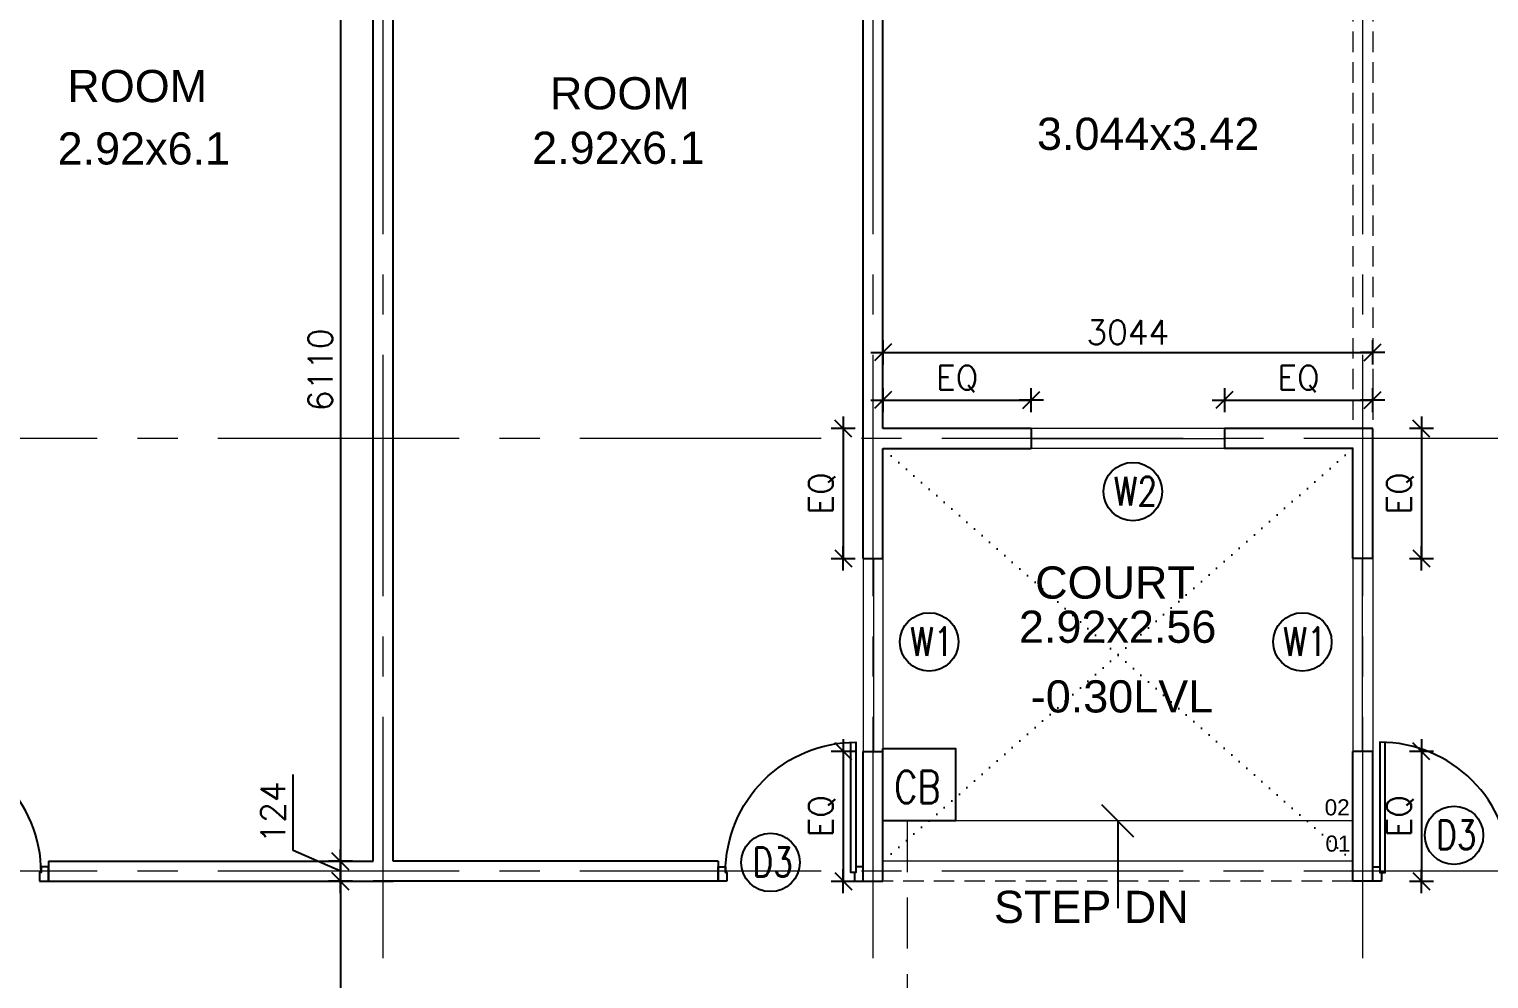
# Model space of a CAD drawing. Header units: inches. Extents: x -234845 to -176446, y -524542 to -442800.
# Drawn here: x -204083 to -195010, y -502569 to -496665 of the extents above; entities that cross this region are included whole.
import ezdxf

# ---------------------------------------------------------------- set-up
doc = ezdxf.new("R2010")
doc.units = ezdxf.units.IN
doc.header["$MEASUREMENT"] = 0
doc.header["$PDMODE"] = 34
doc.header["$PDSIZE"] = -10
for name, pattern in [('CENTER2', [1.125, 0.75, -0.125, 0.125, -0.125]), ('DASHED', [19.05, 12.7, -6.35]), ('DOT2', [0.125, 0, -0.125])]:
    doc.linetypes.add(name, pattern=pattern)
for name, color, linetype in [('ADOOR', 14, 'Continuous'), ('arrow', 23, 'Continuous'), ('Dim dotted', 30, 'Continuous'), ('DOOR', 34, 'Continuous'), ('GFRG PANELS', 4, 'Continuous'), ('STEPS', 161, 'Continuous'), ('win tag', 144, 'Continuous')]:
    doc.layers.add(name, color=color, linetype=linetype)
for name, color, linetype, lineweight in [('DIM', 20, 'Continuous', 25), ('Grid', 254, 'Continuous', 15), ('TEXT', 32, 'Continuous', 18), ('win', 14, 'Continuous', 13)]:
    doc.layers.add(name, color=color, linetype=linetype, lineweight=lineweight)
doc.styles.add('RMTXT', font='romans.shx')
doc.styles.get("Standard").update_dxf_attribs({"font": 'arial.ttf'})
doc.styles.add('style1', font='romans.shx', dxfattribs={"width": 0.8})
doc.dimstyles.new('ELEV-DIM', dxfattribs={"dimtxt": 150, "dimasz": 1, "dimexe": 100, "dimexo": 150, "dimgap": 50, "dimtad": 1, "dimdec": 0, "dimzin": 0, "dimdsep": 46, "dimtxsty": 'RMTXT', "dimblk": 'ARH4', "dimcen": 0.09375, "dimdle": 100, "dimse1": 1, "dimse2": 1, "dimclrd": 256, "dimclre": 256, "dimclrt": 151, "dimadec": 0, "dimazin": 0, "dimtfac": 50, "dimtdec": 0, "dimtofl": 0, "dimtmove": 2, "dimatfit": 3, "dimldrblk": 'OBLIQUE', "dimfxl": 1, "dimtolj": 1, "dimtzin": 0, "dimlwd": -1, "dimlwe": -1, "dimarcsym": 0})

# ---------------------------------------------------------------- blocks, each defined once
blk = doc.blocks.new('D1000')
at = {"layer": 'DOOR'}
for points in [[(0, 940), (0, 1000), (100, 1000), (100, 950), (60, 950), (60, 940)], [(0, 60), (0, 0), (100, 0), (100, 50), (60, 50), (60, 60)]]:
    blk.add_lwpolyline(points, close=True, dxfattribs=at)
blk.add_lwpolyline([(60, 950, -0.414214), (960, 50), (60, 50), (60, 85), (959, 85)], format="xyb", dxfattribs=at)
blk = doc.blocks.new('W')
at = {"layer": 'win'}
for p, q in [((600, 124), (-600, 124)), ((600, 59), (-600, 59)), ((600, 0), (-600, 0))]:
    blk.add_line(p, q, dxfattribs=at)
blk = doc.blocks.new('ARH4')
for p, q in [((0, -75), (0, 75)), ((-53.033, -53.033), (53.033, 53.033)), ((75, 0), (-75, 0))]:
    blk.add_line(p, q)
blk = doc.blocks.new('*D491')
at = {"layer": 'DEFPOINTS', "color": 0, "transparency": 16777216}
for p in [(-195683.8, -499147.7), (-195683.8, -499954.7), (-195428.9, -499954.7)]:
    blk.add_point(p, dxfattribs=at)
at = {"layer": 'Dim dotted', "transparency": 16777216}
blk.add_line((-195428.9, -499148.7), (-195428.9, -499953.7), dxfattribs=at)
for p, rotation in [((-195428.9, -499147.7), 90), ((-195428.9, -499954.7), 270)]:
    blk.add_blockref('ARH4', p, dxfattribs=dict(at, rotation=rotation))
at = {"layer": 'Dim dotted', "color": 151, "transparency": 16777216, "insert": (-195561.1, -499551.2), "char_height": 150, "attachment_point": 5, "rotation": 90, "style": 'RMTXT'}
blk.add_mtext('\\A1;EQ', dxfattribs=at)
blk = doc.blocks.new('_Oblique')
at = {"color": 0, "linetype": 'ByBlock', "lineweight": -2}
blk.add_line((-0.5, -0.5), (0.5, 0.5), dxfattribs=at)
blk = doc.blocks.new('*D492')
at = {"layer": 'DEFPOINTS', "color": 0, "transparency": 16777216}
for p in [(-195683.8, -501154.7), (-195683.8, -501961.7), (-195428.9, -501961.7)]:
    blk.add_point(p, dxfattribs=at)
at = {"layer": 'Dim dotted', "transparency": 16777216}
blk.add_line((-195428.9, -501155.7), (-195428.9, -501960.7), dxfattribs=at)
for p, rotation in [((-195428.9, -501154.7), 90), ((-195428.9, -501961.7), 270)]:
    blk.add_blockref('ARH4', p, dxfattribs=dict(at, rotation=rotation))
at = {"layer": 'Dim dotted', "color": 151, "transparency": 16777216, "insert": (-195561.1, -501558.2), "char_height": 150, "attachment_point": 5, "rotation": 90, "style": 'RMTXT'}
blk.add_mtext('\\A1;EQ', dxfattribs=at)
blk = doc.blocks.new('*D519')
at = {"layer": 'DEFPOINTS', "color": 0, "transparency": 16777216}
for p in [(-199277.8, -499147.7), (-199277.8, -499954.7), (-199023, -499954.7)]:
    blk.add_point(p, dxfattribs=at)
at = {"layer": 'Dim dotted', "transparency": 16777216}
blk.add_line((-199023, -499148.7), (-199023, -499953.7), dxfattribs=at)
for p, rotation in [((-199023, -499147.7), 90), ((-199023, -499954.7), 270)]:
    blk.add_blockref('ARH4', p, dxfattribs=dict(at, rotation=rotation))
at = {"layer": 'Dim dotted', "color": 151, "transparency": 16777216, "insert": (-199155.1, -499551.2), "char_height": 150, "attachment_point": 5, "rotation": 90, "style": 'RMTXT'}
blk.add_mtext('\\A1;EQ', dxfattribs=at)
blk = doc.blocks.new('*D520')
at = {"layer": 'DEFPOINTS', "color": 0, "transparency": 16777216}
for p in [(-199277.8, -501154.7), (-199277.8, -501961.7), (-199023, -501961.7)]:
    blk.add_point(p, dxfattribs=at)
at = {"layer": 'Dim dotted', "transparency": 16777216}
blk.add_line((-199023, -501155.7), (-199023, -501960.7), dxfattribs=at)
for p, rotation in [((-199023, -501154.7), 90), ((-199023, -501961.7), 270)]:
    blk.add_blockref('ARH4', p, dxfattribs=dict(at, rotation=rotation))
at = {"layer": 'Dim dotted', "color": 151, "transparency": 16777216, "insert": (-199155.1, -501558.2), "char_height": 150, "attachment_point": 5, "rotation": 90, "style": 'RMTXT'}
blk.add_mtext('\\A1;EQ', dxfattribs=at)
blk = doc.blocks.new('*D575')
at = {"layer": 'DEFPOINTS', "color": 0, "transparency": 16777216}
for p in [(-197854, -498971), (-198776, -499147.7), (-197854, -499147.7)]:
    blk.add_point(p, dxfattribs=at)
at = {"layer": 'Dim dotted', "transparency": 16777216}
blk.add_line((-198775, -498971), (-197855, -498971), dxfattribs=at)
at = {"layer": 'Dim dotted', "transparency": 16777216, "rotation": 180}
blk.add_blockref('ARH4', (-198776, -498971), dxfattribs=at)
at = {"layer": 'Dim dotted', "transparency": 16777216}
blk.add_blockref('ARH4', (-197854, -498971), dxfattribs=at)
at = {"layer": 'Dim dotted', "color": 151, "transparency": 16777216, "insert": (-198315, -498838.9), "char_height": 150, "attachment_point": 5, "style": 'RMTXT'}
blk.add_mtext('\\A1;EQ', dxfattribs=at)
blk = doc.blocks.new('*D576')
at = {"layer": 'DEFPOINTS', "color": 0, "transparency": 16777216}
for p in [(-195732, -498971), (-196654, -499147.7), (-195732, -499147.7)]:
    blk.add_point(p, dxfattribs=at)
at = {"layer": 'Dim dotted', "transparency": 16777216}
blk.add_line((-196653, -498971), (-195733, -498971), dxfattribs=at)
at = {"layer": 'Dim dotted', "transparency": 16777216, "rotation": 180}
blk.add_blockref('ARH4', (-196654, -498971), dxfattribs=at)
at = {"layer": 'Dim dotted', "transparency": 16777216}
blk.add_blockref('ARH4', (-195732, -498971), dxfattribs=at)
at = {"layer": 'Dim dotted', "color": 151, "transparency": 16777216, "insert": (-196193, -498838.9), "char_height": 150, "attachment_point": 5, "style": 'RMTXT'}
blk.add_mtext('\\A1;EQ', dxfattribs=at)
blk = doc.blocks.new('*D868')
at = {"layer": 'DEFPOINTS', "color": 0, "transparency": 16777216}
for p in [(-198776, -498223.8), (-195732, -498223.8), (-195732, -498674.2)]:
    blk.add_point(p, dxfattribs=at)
at = {"layer": 'Dim dotted', "transparency": 16777216}
blk.add_line((-198775, -498674.2), (-195733, -498674.2), dxfattribs=at)
at = {"layer": 'Dim dotted', "transparency": 16777216, "rotation": 180}
blk.add_blockref('ARH4', (-198776, -498674.2), dxfattribs=at)
at = {"layer": 'Dim dotted', "transparency": 16777216}
blk.add_blockref('ARH4', (-195732, -498674.2), dxfattribs=at)
at = {"layer": 'Dim dotted', "color": 151, "transparency": 16777216, "insert": (-197254, -498549.2), "char_height": 150, "attachment_point": 5, "style": 'RMTXT'}
blk.add_mtext('\\A1;3044', dxfattribs=at)
blk = doc.blocks.new('*D929')
at = {"layer": 'DEFPOINTS', "color": 0, "transparency": 16777216}
for p in [(-201944, -495727.7), (-202148.4, -501837.7), (-201944, -501837.7)]:
    blk.add_point(p, dxfattribs=at)
at = {"layer": 'Dim dotted', "transparency": 16777216}
blk.add_line((-202148.4, -495728.7), (-202148.4, -501836.7), dxfattribs=at)
for p, rotation in [((-202148.4, -495727.7), 90), ((-202148.4, -501837.7), 270)]:
    blk.add_blockref('ARH4', p, dxfattribs=dict(at, rotation=rotation))
at = {"layer": 'Dim dotted', "color": 151, "transparency": 16777216, "insert": (-202273.4, -498782.7), "char_height": 150, "attachment_point": 5, "rotation": 90, "style": 'RMTXT'}
blk.add_mtext('\\A1;6110', dxfattribs=at)
blk = doc.blocks.new('*D930')
at = {"layer": 'DEFPOINTS', "color": 0, "transparency": 16777216}
for p in [(-201622.3, -501837.7), (-202148.4, -501961.7), (-201622.3, -501961.7)]:
    blk.add_point(p, dxfattribs=at)
at = {"layer": 'Dim dotted', "transparency": 16777216}
for p, q in [((-202442.7, -501770.4), (-202442.7, -501299)), ((-202148.4, -501899.7), (-202442.7, -501770.4)), ((-202148.4, -501838.7), (-202148.4, -501960.7))]:
    blk.add_line(p, q, dxfattribs=at)
for p, rotation in [((-202148.4, -501837.7), 90), ((-202148.4, -501961.7), 270)]:
    blk.add_blockref('ARH4', p, dxfattribs=dict(at, rotation=rotation))
at = {"layer": 'Dim dotted', "color": 151, "transparency": 16777216, "insert": (-202567.7, -501534.7), "char_height": 150, "attachment_point": 5, "rotation": 90, "style": 'RMTXT'}
blk.add_mtext('\\A1;124', dxfattribs=at)
blk = doc.blocks.new('*D931')
at = {"layer": 'DEFPOINTS', "color": 0, "transparency": 16777216}
for p in [(-201421.4, -501961.7), (-202148.4, -503881.7), (-201421.4, -503881.7)]:
    blk.add_point(p, dxfattribs=at)
at = {"layer": 'Dim dotted', "transparency": 16777216}
blk.add_line((-202148.4, -501962.7), (-202148.4, -503880.7), dxfattribs=at)
for p, rotation in [((-202148.4, -501961.7), 90), ((-202148.4, -503881.7), 270)]:
    blk.add_blockref('ARH4', p, dxfattribs=dict(at, rotation=rotation))
at = {"layer": 'Dim dotted', "color": 151, "transparency": 16777216, "insert": (-202273.4, -502921.7), "char_height": 150, "attachment_point": 5, "rotation": 90, "style": 'RMTXT'}
blk.add_mtext('\\A1;1920', dxfattribs=at)

msp = doc.modelspace()

# ---------------------------------------------------------------- linework, layer by layer
at = {"layer": 'ADOOR', "linetype": 'DASHED', "lineweight": 0, "ltscale": 10}
for p, q in [((-195856, -495727.7), (-195856, -499147.7)), ((-195732, -495727.7), (-195732, -499147.7)), ((-195856, -501961.7), (-198776, -501961.7))]:
    msp.add_line(p, q, dxfattribs=at)
at = {"layer": 'arrow', "linetype": 'DASHED', "lineweight": 0, "ltscale": 25}
msp.add_line((-198626, -501587.7), (-198626, -506121.7), dxfattribs=at)
at = {"layer": 'DIM'}
msp.add_lwpolyline([(-198776, -501137.7), (-198326, -501137.7), (-198326, -501587.7), (-198776, -501587.7)], close=True, dxfattribs=at)
at = {"layer": 'Dim dotted', "linetype": 'DOT2', "ltscale": 500}
for p, q in [((-195856, -501837.7), (-198776, -499271.7)), ((-195856, -499271.7), (-198776, -501837.7))]:
    msp.add_line(p, q, dxfattribs=at)
at = {"layer": 'GFRG PANELS'}
for p, q in [((-198900, -499954.7), (-198900, -495003.7)), ((-201944, -501837.7), (-201944, -495727.7)), ((-201820, -501837.7), (-201820, -495727.7)), ((-198776, -499147.7), (-198776, -495727.7)), ((-197854, -499147.7), (-198776, -499147.7)), ((-197854, -499147.7), (-197854, -499271.7)), ((-195732, -499147.7), (-196654, -499147.7)), ((-196654, -499147.7), (-196654, -499271.7)), ((-195732, -499954.7), (-195732, -499147.7)), ((-198776, -499954.7), (-198776, -499271.7)), ((-198776, -499271.7), (-197854, -499271.7)), ((-195856, -499271.7), (-196654, -499271.7)), ((-195856, -499954.7), (-195856, -499271.7)), ((-198900, -499954.7), (-198776, -499954.7)), ((-195732, -499954.7), (-195856, -499954.7)), ((-198900, -501961.7), (-198900, -501154.7)), ((-198900, -501154.7), (-198776, -501154.7)), ((-198776, -501961.7), (-198776, -501154.7)), ((-195856, -501961.7), (-195856, -501154.7)), ((-195732, -501154.7), (-195856, -501154.7)), ((-195732, -501961.7), (-195732, -501154.7)), ((-203964, -501837.7), (-201944, -501837.7)), ((-203964, -501837.7), (-203964, -501961.7)), ((-199800, -501837.7), (-201820, -501837.7)), ((-199800, -501837.7), (-199800, -501961.7)), ((-203964, -501961.7), (-201820, -501961.7)), ((-199800, -501961.7), (-201944, -501961.7)), ((-198900, -501961.7), (-198776, -501961.7)), ((-195732, -501961.7), (-195856, -501961.7))]:
    msp.add_line(p, q, dxfattribs=at)
at = {"layer": 'Grid', "linetype": 'CENTER2', "lineweight": 5, "ltscale": 2000}
for p, q in [((-201882, -511439.7), (-201882, -491320.7)), ((-198838, -511439.7), (-198838, -491320.7)), ((-195794, -511439.7), (-195794, -491320.7)), ((-183410, -499209.7), (-217102, -499209.7)), ((-183410, -501899.7), (-233183.5, -501899.7))]:
    msp.add_line(p, q, dxfattribs=at)
at = {"layer": 'STEPS', "lineweight": 5, "ltscale": 100}
for p, q in [((-195856, -501587.7), (-198776, -501587.7)), ((-195856, -501837.7), (-198776, -501837.7))]:
    msp.add_line(p, q, dxfattribs=at)
at = {"layer": 'win tag'}
for centre in [(-197222.5, -499539.9), (-198489.2, -500474.6), (-196169.2, -500474.6), (-195226.5, -501676.8), (-199475.5, -501845.3)]:
    msp.add_circle(centre, 181.8, dxfattribs=at)

# ---------------------------------------------------------------- block references
at = {"layer": 'ADOOR', "zscale": 0.9000000000000007}
for p, xscale, yscale, rotation in [((-204864, -501961.7), -0.9000000000000009, 0.9000000000000009, 270), ((-198900, -501961.7), 0.9000000000000007, 0.9000000000000007, 90), ((-195732, -501961.7), -0.9000000000000009, 0.9000000000000009, 270)]:
    msp.add_blockref('D1000', p, dxfattribs=dict(at, xscale=xscale, yscale=yscale, rotation=rotation))
at = {"layer": 'win', "lineweight": 0}
msp.add_blockref('W', (-197254, -499271.7), dxfattribs=at)
at = {"layer": 'win', "lineweight": 0, "rotation": 90}
msp.add_blockref('W', (-198776, -500554.7), dxfattribs=at)
at = {"layer": 'win', "lineweight": 0, "xscale": -1, "rotation": 270}
msp.add_blockref('W', (-195856, -500554.7), dxfattribs=at)

# ---------------------------------------------------------------- texts
at = {"layer": 'TEXT'}
for s, height, p in [('ROOM', 200, (-203846, -497118.3)), ('ROOM', 200, (-200846.1, -497163.3)), ('3.044x3.42', 200, (-197818.6, -497415.1)), ('2.92x6.1', 200, (-203906.3, -497506.2)), ('2.92x6.1', 200, (-200956.6, -497502.2)), ('COURT', 200, (-197830.2, -500205.2)), ('2.92x2.56', 200, (-197930.8, -500479.9)), ('-0.30LVL', 200, (-197857.2, -500913)), ('02', 100, (-196030.7, -501552.8)), ('01', 100, (-196025.7, -501778.2)), ('STEP DN', 200, (-198086.1, -502221.7))]:
    msp.add_text(s, height=height, dxfattribs=at).set_placement(p)
at = {"layer": 'TEXT', "style": 'style1', "width": 0.8}
for s, height, p in [('W1', 178.5, (-196287.3, -500561.2)), ('CB', 200, (-198706.4, -501476.3))]:
    msp.add_text(s, height=height, dxfattribs=at).set_placement(p)
at = {"layer": 'win tag', "style": 'style1', "width": 0.8}
for s, p in [('W2', (-197340.6, -499626.5)), ('W1', (-198607.3, -500561.2)), ('D3', (-195337.8, -501763.4)), ('D3', (-199586.7, -501932))]:
    msp.add_text(s, height=178.5, dxfattribs=at).set_placement(p)

# ---------------------------------------------------------------- dimensions: what is measured, and where the dimension line sits
at = {"layer": 'Dim dotted'}
for base, p1, p2, picture, middle in [((-202148.4, -501837.7), (-201944, -495727.7), (-201944, -501837.7), '*D929', (-202273.4, -498782.7)), ((-202148.4, -503881.7), (-201421.4, -501961.7), (-201421.4, -503881.7), '*D931', (-202273.4, -502921.7))]:
    dim = msp.add_linear_dim(base=base, p1=p1, p2=p2, angle=90, dimstyle='ELEV-DIM', override={"dimfxl": 50, "dimfxlon": 1}, dxfattribs=at)
    dim.commit()
    dim.dimension.update_dxf_attribs({"geometry": picture, "text_midpoint": middle})
dim = msp.add_linear_dim(base=(-195732, -498674.2), p1=(-198776, -498223.8), p2=(-195732, -498223.8), dimstyle='ELEV-DIM', override={"dimfxl": 50, "dimfxlon": 1}, dxfattribs=at)
dim.commit()
dim.dimension.update_dxf_attribs({"geometry": '*D868', "text_midpoint": (-197254, -498549.2)})
for base, p1, p2, picture, middle in [((-197854, -498971), (-198776, -499147.7), (-197854, -499147.7), '*D575', (-198315, -498838.9)), ((-195732, -498971), (-196654, -499147.7), (-195732, -499147.7), '*D576', (-196193, -498838.9))]:
    dim = msp.add_linear_dim(base=base, p1=p1, p2=p2, text='EQ', dimstyle='ELEV-DIM', override={"dimfxl": 50, "dimfxlon": 1}, dxfattribs=at)
    dim.commit()
    dim.dimension.update_dxf_attribs({"geometry": picture, "text_midpoint": middle})
for base, p1, p2, picture, middle in [((-199023, -499954.7), (-199277.8, -499147.7), (-199277.8, -499954.7), '*D519', (-199155.1, -499551.2)), ((-195428.9, -499954.7), (-195683.8, -499147.7), (-195683.8, -499954.7), '*D491', (-195561.1, -499551.2)), ((-199023, -501961.7), (-199277.8, -501154.7), (-199277.8, -501961.7), '*D520', (-199155.1, -501558.2)), ((-195428.9, -501961.7), (-195683.8, -501154.7), (-195683.8, -501961.7), '*D492', (-195561.1, -501558.2))]:
    dim = msp.add_linear_dim(base=base, p1=p1, p2=p2, angle=90, text='EQ', dimstyle='ELEV-DIM', override={"dimfxl": 50, "dimfxlon": 1}, dxfattribs=at)
    dim.commit()
    dim.dimension.update_dxf_attribs({"geometry": picture, "text_midpoint": middle})
dim = msp.add_linear_dim(base=(-202148.4, -501961.7), p1=(-201622.3, -501837.7), p2=(-201622.3, -501961.7), angle=90, dimstyle='ELEV-DIM', override={"dimtmove": 1, "dimfxl": 50, "dimfxlon": 1}, dxfattribs=at)
dim.commit()
dim.dimension.update_dxf_attribs({"geometry": '*D930', "text_midpoint": (-202442.7, -501720.4), "dimtype": 160})

# ---------------------------------------------------------------- leaders
at = {"layer": 'arrow'}
msp.add_leader([(-197316, -501587.7), (-197316, -502129.6)], dimstyle='ELEV-DIM', override={"dimasz": 200, "dimtad": 0}, dxfattribs=at)

doc.saveas('drawing.dxf')
